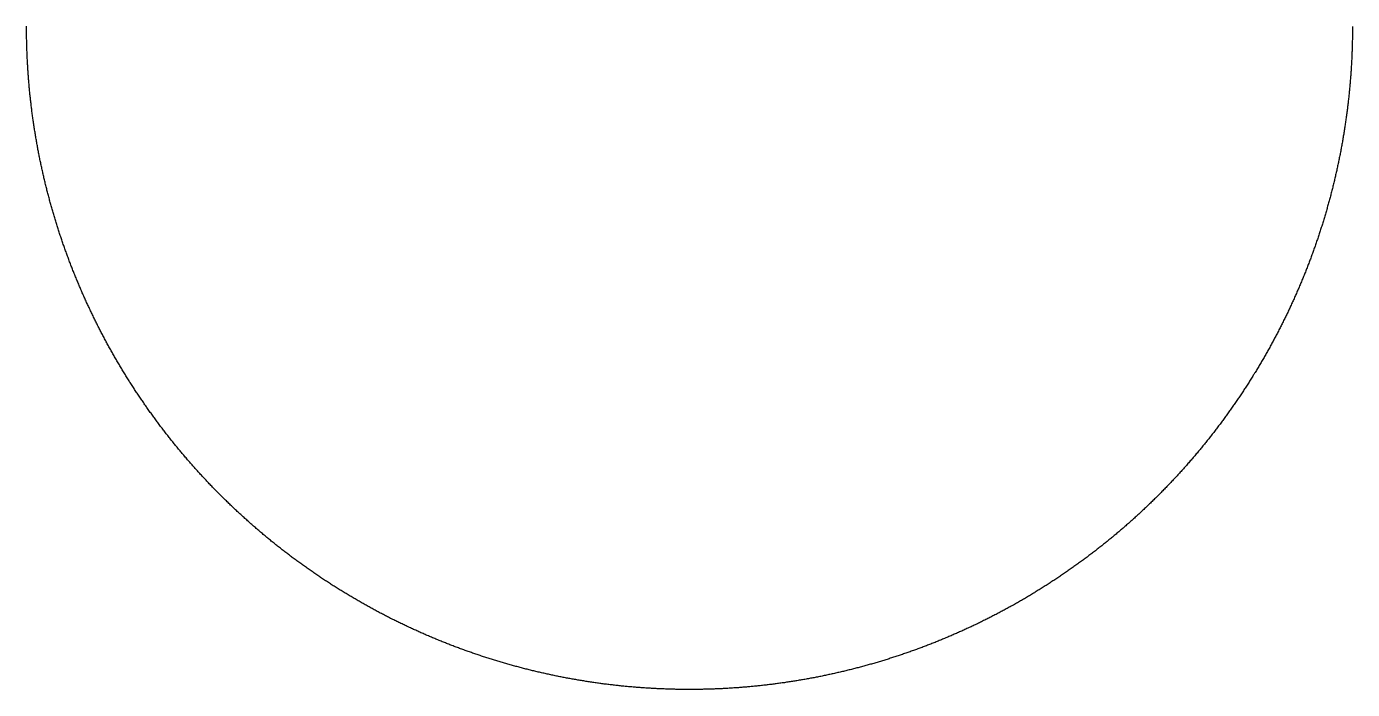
# Model space of a CAD drawing. Header units: metres. Extents: x -238 to 238, y -238 to 238.
# Drawn here: x -237.8 to 237.6, y -237.8 to 0 of the extents above; entities that cross this region are included whole.
import ezdxf

# ---------------------------------------------------------------- set-up
doc = ezdxf.new("R2010")
doc.units = ezdxf.units.M

msp = doc.modelspace()

# ---------------------------------------------------------------- linework, layer by layer
msp.add_lwpolyline([(237.65, 0), (237.65, -0.15), (237.64, -0.56), (237.64, -0.98), (237.64, -1.39), (237.64, -1.81), (237.63, -2.22), (237.63, -2.64), (237.63, -3.05), (237.63, -3.05), (237.62, -3.47), (237.61, -3.88), (237.61, -4.3), (237.6, -4.71), (237.59, -5.13), (237.58, -5.54), (237.57, -5.96), (237.56, -6.38), (237.55, -6.79), (237.54, -7.21), (237.53, -7.62), (237.51, -8.04), (237.5, -8.45), (237.49, -8.86), (237.47, -9.28), (237.45, -9.69), (237.44, -10.11), (237.42, -10.52), (237.4, -10.94), (237.38, -11.35), (237.36, -11.77), (237.34, -12.18), (237.32, -12.6), (237.29, -13.01), (237.27, -13.43), (237.25, -13.84), (237.22, -14.26), (237.2, -14.67), (237.17, -15.08), (237.14, -15.5), (237.12, -15.91), (237.09, -16.33), (237.06, -16.74), (237.03, -17.16), (237, -17.57), (236.97, -17.98), (236.94, -18.4), (236.9, -18.81), (236.87, -19.23), (236.84, -19.64), (236.8, -20.05), (236.77, -20.47), (236.73, -20.88), (236.7, -21.29), (236.66, -21.71), (236.62, -22.12), (236.58, -22.53), (236.54, -22.95), (236.5, -23.36), (236.46, -23.77), (236.42, -24.19), (236.37, -24.6), (236.33, -25.01), (236.29, -25.43), (236.24, -25.84), (236.2, -26.25), (236.15, -26.66), (236.1, -27.08), (236.06, -27.49), (236.01, -27.9), (235.96, -28.31), (235.91, -28.73), (235.86, -29.14), (235.81, -29.55), (235.76, -29.96), (235.7, -30.37), (235.65, -30.79), (235.6, -31.2), (235.54, -31.61), (235.49, -32.02), (235.43, -32.43), (235.37, -32.84), (235.31, -33.25), (235.26, -33.66), (235.2, -34.08), (235.14, -34.49), (235.08, -34.9), (235.02, -35.31), (234.95, -35.72), (234.89, -36.13), (234.83, -36.54), (234.76, -36.95), (234.7, -37.36), (234.63, -37.77), (234.57, -38.18), (234.5, -38.59), (234.43, -39), (234.36, -39.41), (234.29, -39.82), (234.22, -40.23), (234.15, -40.64), (234.08, -41.05), (234.01, -41.45), (233.94, -41.86), (233.86, -42.27), (233.79, -42.68), (233.72, -43.09), (233.64, -43.5), (233.56, -43.9), (233.49, -44.31), (233.41, -44.72), (233.33, -45.13), (233.25, -45.54), (233.17, -45.94), (233.09, -46.35), (233.01, -46.76), (232.93, -47.16), (232.85, -47.57), (232.76, -47.98), (232.68, -48.39), (232.59, -48.79), (232.51, -49.2), (232.42, -49.6), (232.33, -50.01), (232.25, -50.42), (232.16, -50.82), (232.07, -51.23), (231.98, -51.63), (231.89, -52.04), (231.8, -52.44), (231.71, -52.85), (231.61, -53.25), (231.52, -53.66), (231.43, -54.06), (231.33, -54.47), (231.24, -54.87), (231.14, -55.27), (231.04, -55.68), (230.95, -56.08), (230.85, -56.48), (230.75, -56.89), (230.65, -57.29), (230.55, -57.69), (230.45, -58.1), (230.35, -58.5), (230.24, -58.9), (230.14, -59.3), (230.04, -59.71), (229.93, -60.11), (229.83, -60.51), (229.72, -60.91), (229.61, -61.31), (229.51, -61.71), (229.4, -62.11), (229.29, -62.51), (229.18, -62.91), (229.07, -63.31), (228.96, -63.71), (228.85, -64.11), (228.74, -64.51), (228.62, -64.91), (228.51, -65.31), (228.4, -65.71), (228.28, -66.11), (228.16, -66.51), (228.05, -66.91), (227.93, -67.31), (227.81, -67.71), (227.7, -68.1), (227.58, -68.5), (227.46, -68.9), (227.34, -69.3), (227.21, -69.69), (227.09, -70.09), (226.97, -70.49), (226.85, -70.88), (226.72, -71.28), (226.6, -71.67), (226.47, -72.07), (226.35, -72.47), (226.22, -72.86), (226.09, -73.26), (225.96, -73.65), (225.83, -74.05), (225.71, -74.44), (225.57, -74.84), (225.44, -75.23), (225.31, -75.62), (225.18, -76.02), (225.05, -76.41), (224.91, -76.8), (224.78, -77.2), (224.64, -77.59), (224.51, -77.98), (224.37, -78.37), (224.23, -78.76), (224.1, -79.16), (223.96, -79.55), (223.82, -79.94), (223.68, -80.33), (223.54, -80.72), (223.4, -81.11), (223.26, -81.5), (223.11, -81.89), (222.97, -82.28), (222.83, -82.67), (222.68, -83.06), (222.54, -83.45), (222.39, -83.84), (222.24, -84.23), (222.1, -84.61), (221.95, -85), (221.8, -85.39), (221.65, -85.78), (221.5, -86.16), (221.35, -86.55), (221.2, -86.94), (221.05, -87.32), (220.89, -87.71), (220.74, -88.1), (220.59, -88.48), (220.43, -88.87), (220.28, -89.25), (220.12, -89.64), (219.96, -90.02), (219.81, -90.4), (219.65, -90.79), (219.49, -91.17), (219.33, -91.56), (219.17, -91.94), (219.01, -92.32), (218.85, -92.7), (218.68, -93.09), (218.52, -93.47), (218.36, -93.85), (218.19, -94.23), (218.03, -94.61), (217.86, -94.99), (217.7, -95.37), (217.53, -95.75), (217.36, -96.13), (217.2, -96.51), (217.03, -96.89), (216.86, -97.27), (216.69, -97.65), (216.52, -98.03), (216.35, -98.41), (216.17, -98.78), (216, -99.16), (215.83, -99.54), (215.65, -99.92), (215.48, -100.29), (215.3, -100.67), (215.13, -101.05), (214.95, -101.42), (214.77, -101.8), (214.59, -102.17), (214.42, -102.55), (214.24, -102.92), (214.06, -103.3), (213.88, -103.67), (213.7, -104.04), (213.51, -104.42), (213.33, -104.79), (213.15, -105.16), (212.96, -105.53), (212.78, -105.91), (212.59, -106.28), (212.41, -106.65), (212.22, -107.02), (212.03, -107.39), (211.85, -107.76), (211.66, -108.13), (211.47, -108.5), (211.28, -108.87), (211.09, -109.24), (210.9, -109.61), (210.71, -109.98), (210.51, -110.34), (210.32, -110.71), (210.13, -111.08), (209.93, -111.45), (209.74, -111.81), (209.54, -112.18), (209.35, -112.54), (209.15, -112.91), (208.95, -113.28), (208.76, -113.64), (208.56, -114), (208.36, -114.37), (208.16, -114.73), (207.96, -115.1), (207.76, -115.46), (207.55, -115.82), (207.35, -116.18), (207.15, -116.55), (206.94, -116.91), (206.74, -117.27), (206.54, -117.63), (206.33, -117.99), (206.12, -118.35), (205.92, -118.71), (205.71, -119.07), (205.5, -119.43), (205.29, -119.79), (205.08, -120.15), (204.87, -120.51), (204.66, -120.86), (204.45, -121.22), (204.24, -121.58), (204.03, -121.94), (203.81, -122.29), (203.6, -122.65), (203.39, -123), (203.17, -123.36), (202.95, -123.71), (202.74, -124.07), (202.52, -124.42), (202.3, -124.78), (202.09, -125.13), (201.87, -125.48), (201.65, -125.83), (201.43, -126.19), (201.21, -126.54), (200.99, -126.89), (200.76, -127.24), (200.54, -127.59), (200.32, -127.94), (200.1, -128.29), (199.87, -128.64), (199.65, -128.99), (199.42, -129.34), (199.19, -129.69), (198.97, -130.03), (198.74, -130.38), (198.51, -130.73), (198.28, -131.08), (198.06, -131.42), (197.83, -131.77), (197.6, -132.11), (197.36, -132.46), (197.13, -132.8), (196.9, -133.15), (196.67, -133.49), (196.43, -133.83), (196.2, -134.18), (195.97, -134.52), (195.73, -134.86), (195.5, -135.2), (195.26, -135.55), (195.02, -135.89), (194.79, -136.23), (194.55, -136.57), (194.31, -136.91), (194.07, -137.25), (193.83, -137.58), (193.59, -137.92), (193.35, -138.26), (193.11, -138.6), (192.86, -138.94), (192.62, -139.27), (192.38, -139.61), (192.13, -139.95), (191.89, -140.28), (191.64, -140.62), (191.4, -140.95), (191.15, -141.28), (190.9, -141.62), (190.66, -141.95), (190.41, -142.28), (190.16, -142.62), (189.91, -142.95), (189.66, -143.28), (189.41, -143.61), (189.16, -143.94), (188.91, -144.27), (188.66, -144.6), (188.4, -144.93), (188.15, -145.26), (187.9, -145.59), (187.64, -145.92), (187.39, -146.25), (187.13, -146.57), (186.88, -146.9), (186.62, -147.23), (186.36, -147.55), (186.1, -147.88), (185.85, -148.2), (185.59, -148.53), (185.33, -148.85), (185.07, -149.17), (184.81, -149.5), (184.54, -149.82), (184.28, -150.14), (184.02, -150.46), (183.76, -150.79), (183.49, -151.11), (183.23, -151.43), (182.97, -151.75), (182.7, -152.07), (182.43, -152.39), (182.17, -152.7), (181.9, -153.02), (181.63, -153.34), (181.37, -153.66), (181.1, -153.97), (180.83, -154.29), (180.56, -154.61), (180.29, -154.92), (180.02, -155.24), (179.75, -155.55), (179.47, -155.86), (179.2, -156.18), (178.93, -156.49), (178.66, -156.8), (178.38, -157.11), (178.11, -157.43), (177.83, -157.74), (177.56, -158.05), (177.28, -158.36), (177, -158.67), (176.73, -158.98), (176.45, -159.28), (176.17, -159.59), (175.89, -159.9), (175.61, -160.21), (175.33, -160.51), (175.05, -160.82), (174.77, -161.13), (174.49, -161.43), (174.21, -161.74), (173.92, -162.04), (173.64, -162.34), (173.36, -162.65), (173.07, -162.95), (172.79, -163.25), (172.5, -163.55), (172.22, -163.85), (171.93, -164.15), (171.64, -164.45), (171.36, -164.75), (171.07, -165.05), (170.78, -165.35), (170.49, -165.65), (170.2, -165.95), (169.91, -166.25), (169.62, -166.54), (169.33, -166.84), (169.04, -167.13), (168.75, -167.43), (168.46, -167.72), (168.16, -168.02), (167.87, -168.31), (167.57, -168.6), (167.28, -168.9), (166.98, -169.19), (166.69, -169.48), (166.39, -169.77), (166.1, -170.06), (165.8, -170.35), (165.5, -170.64), (165.2, -170.93), (164.91, -171.22), (164.61, -171.51), (164.31, -171.79), (164.01, -172.08), (163.71, -172.37), (163.4, -172.65), (163.1, -172.94), (162.8, -173.22), (162.5, -173.51), (162.19, -173.79), (161.89, -174.07), (161.59, -174.36), (161.28, -174.64), (160.98, -174.92), (160.67, -175.2), (160.37, -175.48), (160.06, -175.76), (159.75, -176.04), (159.44, -176.32), (159.14, -176.6), (158.83, -176.88), (158.52, -177.15), (158.21, -177.43), (157.9, -177.71), (157.59, -177.98), (157.28, -178.26), (156.97, -178.53), (156.65, -178.81), (156.34, -179.08), (156.03, -179.35), (155.72, -179.62), (155.4, -179.9), (155.09, -180.17), (154.77, -180.44), (154.46, -180.71), (154.14, -180.98), (153.83, -181.25), (153.51, -181.52), (153.19, -181.78), (152.87, -182.05), (152.56, -182.32), (152.24, -182.58), (151.92, -182.85), (151.6, -183.12), (151.28, -183.38), (150.96, -183.64), (150.64, -183.91), (150.32, -184.17), (149.99, -184.43), (149.67, -184.7), (149.35, -184.96), (149.03, -185.22), (148.7, -185.48), (148.38, -185.74), (148.05, -186), (147.73, -186.25), (147.4, -186.51), (147.08, -186.77), (146.75, -187.03), (146.43, -187.28), (146.1, -187.54), (145.77, -187.79), (145.44, -188.05), (145.11, -188.3), (144.79, -188.55), (144.46, -188.81), (144.13, -189.06), (143.8, -189.31), (143.47, -189.56), (143.13, -189.81), (142.8, -190.06), (142.47, -190.31), (142.14, -190.56), (141.8, -190.81), (141.47, -191.06), (141.14, -191.3), (140.8, -191.55), (140.47, -191.79), (140.13, -192.04), (139.8, -192.28), (139.46, -192.53), (139.13, -192.77), (138.79, -193.02), (138.45, -193.26), (138.11, -193.5), (137.78, -193.74), (137.44, -193.98), (137.1, -194.22), (136.76, -194.46), (136.42, -194.7), (136.08, -194.94), (135.74, -195.17), (135.4, -195.41), (135.06, -195.65), (134.72, -195.88), (134.37, -196.12), (134.03, -196.35), (133.69, -196.59), (133.34, -196.82), (133, -197.05), (132.66, -197.28), (132.31, -197.52), (131.97, -197.75), (131.62, -197.98), (131.28, -198.21), (130.93, -198.44), (130.58, -198.67), (130.24, -198.89), (129.89, -199.12), (129.54, -199.35), (129.19, -199.57), (128.84, -199.8), (128.49, -200.02), (128.14, -200.25), (127.8, -200.47), (127.44, -200.69), (127.09, -200.92), (126.74, -201.14), (126.39, -201.36), (126.04, -201.58), (125.69, -201.8), (125.34, -202.02), (124.98, -202.24), (124.63, -202.46), (124.28, -202.67), (123.92, -202.89), (123.57, -203.11), (123.21, -203.32), (122.86, -203.54), (122.5, -203.75), (122.15, -203.97), (121.79, -204.18), (121.43, -204.39), (121.08, -204.6), (120.72, -204.82), (120.36, -205.03), (120, -205.24), (119.64, -205.45), (119.29, -205.65), (118.93, -205.86), (118.57, -206.07), (118.21, -206.28), (117.85, -206.48), (117.49, -206.69), (117.12, -206.89), (116.76, -207.1), (116.4, -207.3), (116.04, -207.51), (115.68, -207.71), (115.31, -207.91), (114.95, -208.11), (114.59, -208.31), (114.22, -208.51), (113.86, -208.71), (113.49, -208.91), (113.13, -209.11), (112.76, -209.3), (112.4, -209.5), (112.03, -209.7), (111.67, -209.89), (111.3, -210.09), (110.93, -210.28), (110.57, -210.48), (110.2, -210.67), (109.83, -210.86), (109.46, -211.05), (109.09, -211.24), (108.72, -211.43), (108.36, -211.62), (107.99, -211.81), (107.62, -212), (107.25, -212.19), (106.87, -212.38), (106.5, -212.56), (106.13, -212.75), (105.76, -212.93), (105.39, -213.12), (105.02, -213.3), (104.64, -213.49), (104.27, -213.67), (103.9, -213.85), (103.52, -214.03), (103.15, -214.21), (102.78, -214.39), (102.4, -214.57), (102.03, -214.75), (101.65, -214.93), (101.28, -215.11), (100.9, -215.28), (100.53, -215.46), (100.15, -215.63), (99.77, -215.81), (99.4, -215.98), (99.02, -216.16), (98.64, -216.33), (98.26, -216.5), (97.88, -216.67), (97.51, -216.84), (97.13, -217.01), (96.75, -217.18), (96.37, -217.35), (95.99, -217.52), (95.61, -217.69), (95.23, -217.85), (94.85, -218.02), (94.47, -218.19), (94.09, -218.35), (93.71, -218.51), (93.32, -218.68), (92.94, -218.84), (92.56, -219), (92.18, -219.16), (91.79, -219.33), (91.41, -219.49), (91.03, -219.64), (90.64, -219.8), (90.26, -219.96), (89.88, -220.12), (89.49, -220.28), (89.11, -220.43), (88.72, -220.59), (88.34, -220.74), (87.95, -220.9), (87.57, -221.05), (87.18, -221.2), (86.79, -221.35), (86.41, -221.51), (86.02, -221.66), (85.63, -221.81), (85.25, -221.96), (84.86, -222.1), (84.47, -222.25), (84.08, -222.4), (83.69, -222.55), (83.3, -222.69), (82.92, -222.84), (82.53, -222.98), (82.14, -223.13), (81.75, -223.27), (81.36, -223.41), (80.97, -223.55), (80.58, -223.7), (80.19, -223.84), (79.8, -223.98), (79.4, -224.12), (79.01, -224.25), (78.62, -224.39), (78.23, -224.53), (77.84, -224.67), (77.44, -224.8), (77.05, -224.94), (76.66, -225.07), (76.27, -225.2), (75.87, -225.34), (75.48, -225.47), (75.09, -225.6), (74.69, -225.73), (74.3, -225.86), (73.9, -225.99), (73.51, -226.12), (73.11, -226.25), (72.72, -226.38), (72.32, -226.5), (71.93, -226.63), (71.53, -226.76), (71.14, -226.88), (70.74, -227), (70.34, -227.13), (69.95, -227.25), (69.55, -227.37), (69.15, -227.49), (68.75, -227.61), (68.36, -227.73), (67.96, -227.85), (67.56, -227.97), (67.16, -228.09), (66.77, -228.21), (66.37, -228.32), (65.97, -228.44), (65.57, -228.55), (65.17, -228.67), (64.77, -228.78), (64.37, -228.89), (63.97, -229.01), (63.57, -229.12), (63.17, -229.23), (62.77, -229.34), (62.37, -229.45), (61.97, -229.56), (61.57, -229.67), (61.17, -229.77), (60.77, -229.88), (60.37, -229.99), (59.96, -230.09), (59.56, -230.2), (59.16, -230.3), (58.76, -230.4), (58.36, -230.5), (57.95, -230.61), (57.55, -230.71), (57.15, -230.81), (56.74, -230.91), (56.34, -231.01), (55.94, -231.1), (55.53, -231.2), (55.13, -231.3), (54.73, -231.4), (54.32, -231.49), (53.92, -231.59), (53.51, -231.68), (53.11, -231.77), (52.7, -231.87), (52.3, -231.96), (51.89, -232.05), (51.49, -232.14), (51.08, -232.23), (50.68, -232.32), (50.27, -232.41), (49.87, -232.49), (49.46, -232.58), (49.05, -232.67), (48.65, -232.75), (48.24, -232.84), (47.84, -232.92), (47.43, -233), (47.02, -233.09), (46.61, -233.17), (46.21, -233.25), (45.8, -233.33), (45.39, -233.41), (44.99, -233.49), (44.58, -233.57), (44.17, -233.65), (43.76, -233.72), (43.35, -233.8), (42.95, -233.87), (42.54, -233.95), (42.13, -234.02), (41.72, -234.1), (41.31, -234.17), (40.9, -234.24), (40.49, -234.31), (40.08, -234.38), (39.67, -234.45), (39.27, -234.52), (38.86, -234.59), (38.45, -234.66), (38.04, -234.72), (37.63, -234.79), (37.22, -234.86), (36.81, -234.92), (36.4, -234.99), (35.99, -235.05), (35.58, -235.11), (35.16, -235.17), (34.75, -235.23), (34.34, -235.3), (33.93, -235.36), (33.52, -235.41), (33.11, -235.47), (32.7, -235.53), (32.29, -235.59), (31.88, -235.64), (31.47, -235.7), (31.05, -235.75), (30.64, -235.81), (30.23, -235.86), (29.82, -235.91), (29.41, -235.97), (28.99, -236.02), (28.58, -236.07), (28.17, -236.12), (27.76, -236.17), (27.35, -236.21), (26.93, -236.26), (26.52, -236.31), (26.11, -236.36), (25.7, -236.4), (25.28, -236.45), (24.87, -236.49), (24.46, -236.53), (24.04, -236.57), (23.63, -236.62), (23.22, -236.66), (22.8, -236.7), (22.39, -236.74), (21.98, -236.78), (21.56, -236.82), (21.15, -236.85), (20.74, -236.89), (20.32, -236.93), (19.91, -236.96), (19.5, -237), (19.08, -237.03), (18.67, -237.06), (18.25, -237.09), (17.84, -237.13), (17.43, -237.16), (17.01, -237.19), (16.6, -237.22), (16.18, -237.25), (15.77, -237.27), (15.36, -237.3), (14.94, -237.33), (14.53, -237.35), (14.11, -237.38), (13.7, -237.4), (13.28, -237.43), (12.87, -237.45), (12.45, -237.47), (12.04, -237.49), (11.63, -237.52), (11.21, -237.54), (10.8, -237.55), (10.38, -237.57), (9.97, -237.59), (9.55, -237.61), (9.14, -237.63), (8.72, -237.64), (8.31, -237.66), (7.89, -237.67), (7.48, -237.68), (7.06, -237.7), (6.65, -237.71), (6.23, -237.72), (5.82, -237.73), (5.4, -237.74), (4.99, -237.75), (4.57, -237.76), (4.16, -237.77), (3.74, -237.77), (3.33, -237.78), (2.91, -237.79), (2.5, -237.79), (2.08, -237.8), (1.67, -237.8), (1.25, -237.8), (0.83, -237.8), (0.42, -237.8), (0, -237.81), (-0.41, -237.81), (-0.83, -237.8), (-1.24, -237.8), (-1.66, -237.8), (-2.07, -237.8), (-2.49, -237.79), (-2.9, -237.79), (-3.32, -237.78), (-3.73, -237.78), (-4.15, -237.77), (-4.56, -237.76), (-4.98, -237.76), (-5.39, -237.75), (-5.81, -237.74), (-6.22, -237.73), (-6.64, -237.72), (-7.05, -237.7), (-7.47, -237.69), (-7.88, -237.68), (-8.3, -237.66), (-8.71, -237.65), (-9.13, -237.63), (-9.54, -237.62), (-9.96, -237.6), (-10.37, -237.58), (-10.79, -237.57), (-11.2, -237.55), (-11.62, -237.53), (-12.03, -237.51), (-12.45, -237.49), (-12.86, -237.46), (-13.27, -237.44), (-13.69, -237.42), (-14.1, -237.39), (-14.52, -237.37), (-14.93, -237.34), (-15.35, -237.32), (-15.76, -237.29), (-16.18, -237.26), (-16.59, -237.23), (-17, -237.2), (-17.42, -237.17), (-17.83, -237.14), (-18.25, -237.11), (-18.66, -237.08), (-19.07, -237.05), (-19.49, -237.01), (-19.9, -236.98), (-20.32, -236.95), (-20.73, -236.91), (-21.14, -236.87), (-21.56, -236.84), (-21.97, -236.8), (-22.38, -236.76), (-22.8, -236.72), (-23.21, -236.68), (-23.62, -236.64), (-24.04, -236.6), (-24.45, -236.56), (-24.86, -236.51), (-25.27, -236.47), (-25.69, -236.43), (-26.1, -236.38), (-26.51, -236.34), (-26.93, -236.29), (-27.34, -236.24), (-27.75, -236.19), (-28.16, -236.14), (-28.57, -236.1), (-28.99, -236.05), (-29.4, -235.99), (-29.81, -235.94), (-30.22, -235.89), (-30.63, -235.84), (-31.05, -235.78), (-31.46, -235.73), (-31.87, -235.67), (-32.28, -235.62), (-32.69, -235.56), (-33.1, -235.51), (-33.51, -235.45), (-33.93, -235.39), (-34.34, -235.33), (-34.75, -235.27), (-35.16, -235.21), (-35.57, -235.15), (-35.98, -235.08), (-36.39, -235.02), (-36.8, -234.96), (-37.21, -234.89), (-37.62, -234.83), (-38.03, -234.76), (-38.44, -234.7), (-38.85, -234.63), (-39.26, -234.56), (-39.67, -234.49), (-40.08, -234.42), (-40.49, -234.35), (-40.9, -234.28), (-41.31, -234.21), (-41.71, -234.14), (-42.12, -234.06), (-42.53, -233.99), (-42.94, -233.92), (-43.35, -233.84), (-43.76, -233.77), (-44.16, -233.69), (-44.57, -233.61), (-44.98, -233.53), (-45.39, -233.45), (-45.8, -233.38), (-46.2, -233.29), (-46.61, -233.21), (-47.02, -233.13), (-47.42, -233.05), (-47.83, -232.97), (-48.24, -232.88), (-48.64, -232.8), (-49.05, -232.71), (-49.46, -232.63), (-49.86, -232.54), (-50.27, -232.45), (-50.67, -232.37), (-51.08, -232.28), (-51.49, -232.19), (-51.89, -232.1), (-52.3, -232.01), (-52.7, -231.92), (-53.11, -231.82), (-53.51, -231.73), (-53.91, -231.64), (-54.32, -231.54), (-54.72, -231.45), (-55.13, -231.35), (-55.53, -231.26), (-55.93, -231.16), (-56.34, -231.06), (-56.74, -230.96), (-57.14, -230.86), (-57.55, -230.76), (-57.95, -230.66), (-58.35, -230.56), (-58.76, -230.46), (-59.16, -230.36), (-59.56, -230.25), (-59.96, -230.15), (-60.36, -230.04), (-60.76, -229.94), (-61.17, -229.83), (-61.57, -229.72), (-61.97, -229.62), (-62.37, -229.51), (-62.77, -229.4), (-63.17, -229.29), (-63.57, -229.18), (-63.97, -229.07), (-64.37, -228.96), (-64.77, -228.84), (-65.17, -228.73), (-65.57, -228.62), (-65.97, -228.5), (-66.37, -228.39), (-66.77, -228.27), (-67.16, -228.15), (-67.56, -228.04), (-67.96, -227.92), (-68.36, -227.8), (-68.76, -227.68), (-69.15, -227.56), (-69.55, -227.44), (-69.95, -227.32), (-70.34, -227.19), (-70.74, -227.07), (-71.14, -226.95), (-71.53, -226.82), (-71.93, -226.7), (-72.32, -226.57), (-72.72, -226.45), (-73.11, -226.32), (-73.51, -226.19), (-73.9, -226.06), (-74.3, -225.93), (-74.69, -225.8), (-75.09, -225.67), (-75.48, -225.54), (-75.88, -225.41), (-76.27, -225.28), (-76.66, -225.14), (-77.05, -225.01), (-77.45, -224.87), (-77.84, -224.74), (-78.23, -224.6), (-78.62, -224.47), (-79.02, -224.33), (-79.41, -224.19), (-79.8, -224.05), (-80.19, -223.91), (-80.58, -223.77), (-80.97, -223.63), (-81.36, -223.49), (-81.75, -223.35), (-82.14, -223.2), (-82.53, -223.06), (-82.92, -222.92), (-83.31, -222.77), (-83.7, -222.63), (-84.09, -222.48), (-84.47, -222.33), (-84.86, -222.18), (-85.25, -222.04), (-85.64, -221.89), (-86.03, -221.74), (-86.41, -221.59), (-86.8, -221.44), (-87.19, -221.28), (-87.57, -221.13), (-87.96, -220.98), (-88.34, -220.82), (-88.73, -220.67), (-89.11, -220.51), (-89.5, -220.36), (-89.88, -220.2), (-90.27, -220.05), (-90.65, -219.89), (-91.04, -219.73), (-91.42, -219.57), (-91.8, -219.41), (-92.18, -219.25), (-92.57, -219.09), (-92.95, -218.93), (-93.33, -218.76), (-93.71, -218.6), (-94.1, -218.44), (-94.48, -218.27), (-94.86, -218.11), (-95.24, -217.94), (-95.62, -217.78), (-96, -217.61), (-96.38, -217.44), (-96.76, -217.27), (-97.14, -217.1), (-97.52, -216.93), (-97.89, -216.76), (-98.27, -216.59), (-98.65, -216.42), (-99.03, -216.25), (-99.41, -216.07), (-99.78, -215.9), (-100.16, -215.73), (-100.54, -215.55), (-100.91, -215.37), (-101.29, -215.2), (-101.66, -215.02), (-102.04, -214.84), (-102.41, -214.67), (-102.79, -214.49), (-103.16, -214.31), (-103.54, -214.13), (-103.91, -213.95), (-104.28, -213.76), (-104.66, -213.58), (-105.03, -213.4), (-105.4, -213.21), (-105.77, -213.03), (-106.15, -212.85), (-106.52, -212.66), (-106.89, -212.47), (-107.26, -212.29), (-107.63, -212.1), (-108, -211.91), (-108.37, -211.72), (-108.74, -211.53), (-109.11, -211.34), (-109.48, -211.15), (-109.84, -210.96), (-110.21, -210.77), (-110.58, -210.58), (-110.95, -210.38), (-111.32, -210.19), (-111.68, -209.99), (-112.05, -209.8), (-112.41, -209.6), (-112.78, -209.41), (-113.15, -209.21), (-113.51, -209.01), (-113.88, -208.81), (-114.24, -208.61), (-114.6, -208.41), (-114.97, -208.21), (-115.33, -208.01), (-115.69, -207.81), (-116.06, -207.61), (-116.42, -207.41), (-116.78, -207.2), (-117.14, -207), (-117.5, -206.79), (-117.86, -206.59), (-118.22, -206.38), (-118.58, -206.18), (-118.94, -205.97), (-119.3, -205.76), (-119.66, -205.55), (-120.02, -205.34), (-120.38, -205.13), (-120.74, -204.92), (-121.1, -204.71), (-121.45, -204.5), (-121.81, -204.29), (-122.17, -204.08), (-122.52, -203.86), (-122.88, -203.65), (-123.23, -203.43), (-123.59, -203.22), (-123.94, -203), (-124.3, -202.79), (-124.65, -202.57), (-125, -202.35), (-125.36, -202.13), (-125.71, -201.91), (-126.06, -201.69), (-126.41, -201.47), (-126.77, -201.25), (-127.12, -201.03), (-127.47, -200.81), (-127.82, -200.59), (-128.17, -200.36), (-128.52, -200.14), (-128.87, -199.91), (-129.22, -199.69), (-129.56, -199.46), (-129.91, -199.24), (-130.26, -199.01), (-130.61, -198.78), (-130.95, -198.55), (-131.3, -198.32), (-131.65, -198.09), (-131.99, -197.86), (-132.34, -197.63), (-132.68, -197.4), (-133.03, -197.17), (-133.37, -196.94), (-133.71, -196.71), (-134.06, -196.47), (-134.4, -196.24), (-134.74, -196), (-135.08, -195.77), (-135.43, -195.53), (-135.77, -195.29), (-136.11, -195.06), (-136.45, -194.82), (-136.79, -194.58), (-137.13, -194.34), (-137.47, -194.1), (-137.8, -193.86), (-138.14, -193.62), (-138.48, -193.38), (-138.82, -193.14), (-139.15, -192.89), (-139.49, -192.65), (-139.83, -192.41), (-140.16, -192.16), (-140.5, -191.92), (-140.83, -191.67), (-141.17, -191.43), (-141.5, -191.18), (-141.83, -190.93), (-142.17, -190.69), (-142.5, -190.44), (-142.83, -190.19), (-143.16, -189.94), (-143.5, -189.69), (-143.83, -189.44), (-144.16, -189.19), (-144.49, -188.93), (-144.82, -188.68), (-145.15, -188.43), (-145.47, -188.17), (-145.8, -187.92), (-146.13, -187.67), (-146.46, -187.41), (-146.79, -187.15), (-147.11, -186.9), (-147.44, -186.64), (-147.76, -186.38), (-148.09, -186.13), (-148.41, -185.87), (-148.74, -185.61), (-149.06, -185.35), (-149.38, -185.09), (-149.71, -184.83), (-150.03, -184.56), (-150.35, -184.3), (-150.67, -184.04), (-150.99, -183.78), (-151.31, -183.51), (-151.63, -183.25), (-151.95, -182.98), (-152.27, -182.72), (-152.59, -182.45), (-152.91, -182.18), (-153.23, -181.92), (-153.55, -181.65), (-153.86, -181.38), (-154.18, -181.11), (-154.49, -180.84), (-154.81, -180.57), (-155.13, -180.3), (-155.44, -180.03), (-155.75, -179.76), (-156.07, -179.49), (-156.38, -179.22), (-156.69, -178.94), (-157.01, -178.67), (-157.32, -178.39), (-157.63, -178.12), (-157.94, -177.84), (-158.25, -177.57), (-158.56, -177.29), (-158.87, -177.01), (-159.18, -176.74), (-159.48, -176.46), (-159.79, -176.18), (-160.1, -175.9), (-160.41, -175.62), (-160.71, -175.34), (-161.02, -175.06), (-161.32, -174.78), (-161.63, -174.5), (-161.93, -174.21), (-162.24, -173.93), (-162.54, -173.65), (-162.84, -173.36), (-163.15, -173.08), (-163.45, -172.79), (-163.75, -172.51), (-164.05, -172.22), (-164.35, -171.94), (-164.65, -171.65), (-164.95, -171.36), (-165.25, -171.07), (-165.55, -170.78), (-165.84, -170.49), (-166.14, -170.2), (-166.44, -169.91), (-166.74, -169.62), (-167.03, -169.33), (-167.33, -169.04), (-167.62, -168.75), (-167.92, -168.46), (-168.21, -168.16), (-168.5, -167.87), (-168.8, -167.57), (-169.09, -167.28), (-169.38, -166.98), (-169.67, -166.69), (-169.96, -166.39), (-170.25, -166.09), (-170.54, -165.8), (-170.83, -165.5), (-171.12, -165.2), (-171.41, -164.9), (-171.69, -164.6), (-171.98, -164.3), (-172.27, -164), (-172.55, -163.7), (-172.84, -163.4), (-173.12, -163.1), (-173.41, -162.79), (-173.69, -162.49), (-173.98, -162.19), (-174.26, -161.88), (-174.54, -161.58), (-174.82, -161.27), (-175.1, -160.97), (-175.38, -160.66), (-175.66, -160.36), (-175.94, -160.05), (-176.22, -159.74), (-176.5, -159.43), (-176.78, -159.13), (-177.06, -158.82), (-177.33, -158.51), (-177.61, -158.2), (-177.89, -157.89), (-178.16, -157.58), (-178.44, -157.27), (-178.71, -156.95), (-178.98, -156.64), (-179.26, -156.33), (-179.53, -156.02), (-179.8, -155.7), (-180.07, -155.39), (-180.34, -155.07), (-180.62, -154.76), (-180.89, -154.44), (-181.15, -154.13), (-181.42, -153.81), (-181.69, -153.49), (-181.96, -153.18), (-182.23, -152.86), (-182.49, -152.54), (-182.76, -152.22), (-183.02, -151.9), (-183.29, -151.58), (-183.55, -151.26), (-183.82, -150.94), (-184.08, -150.62), (-184.34, -150.3), (-184.6, -149.98), (-184.87, -149.65), (-185.13, -149.33), (-185.39, -149.01), (-185.65, -148.68), (-185.91, -148.36), (-186.17, -148.03), (-186.42, -147.71), (-186.68, -147.38), (-186.94, -147.06), (-187.19, -146.73), (-187.45, -146.4), (-187.7, -146.08), (-187.96, -145.75), (-188.21, -145.42), (-188.47, -145.09), (-188.72, -144.76), (-188.97, -144.43), (-189.22, -144.1), (-189.48, -143.77), (-189.73, -143.44), (-189.98, -143.11), (-190.23, -142.78), (-190.47, -142.45), (-190.72, -142.11), (-190.97, -141.78), (-191.22, -141.45), (-191.46, -141.11), (-191.71, -140.78), (-191.96, -140.44), (-192.2, -140.11), (-192.44, -139.77), (-192.69, -139.43), (-192.93, -139.1), (-193.17, -138.76), (-193.42, -138.42), (-193.66, -138.09), (-193.9, -137.75), (-194.14, -137.41), (-194.38, -137.07), (-194.62, -136.73), (-194.85, -136.39), (-195.09, -136.05), (-195.33, -135.71), (-195.57, -135.37), (-195.8, -135.03), (-196.04, -134.68), (-196.27, -134.34), (-196.51, -134), (-196.74, -133.66), (-196.97, -133.31), (-197.21, -132.97), (-197.44, -132.62), (-197.67, -132.28), (-197.9, -131.93), (-198.13, -131.59), (-198.36, -131.24), (-198.59, -130.89), (-198.81, -130.55), (-199.04, -130.2), (-199.27, -129.85), (-199.5, -129.5), (-199.72, -129.16), (-199.95, -128.81), (-200.17, -128.46), (-200.39, -128.11), (-200.62, -127.76), (-200.84, -127.41), (-201.06, -127.06), (-201.28, -126.71), (-201.5, -126.35), (-201.72, -126), (-201.94, -125.65), (-202.16, -125.3), (-202.38, -124.94), (-202.6, -124.59), (-202.82, -124.24), (-203.03, -123.88), (-203.25, -123.53), (-203.46, -123.17), (-203.68, -122.82), (-203.89, -122.46), (-204.11, -122.11), (-204.32, -121.75), (-204.53, -121.39), (-204.74, -121.03), (-204.95, -120.68), (-205.16, -120.32), (-205.37, -119.96), (-205.58, -119.6), (-205.79, -119.24), (-206, -118.88), (-206.21, -118.52), (-206.41, -118.16), (-206.62, -117.8), (-206.82, -117.44), (-207.03, -117.08), (-207.23, -116.72), (-207.44, -116.36), (-207.64, -115.99), (-207.84, -115.63), (-208.04, -115.27), (-208.24, -114.91), (-208.44, -114.54), (-208.64, -114.18), (-208.84, -113.81), (-209.04, -113.45), (-209.24, -113.08), (-209.43, -112.72), (-209.63, -112.35), (-209.83, -111.99), (-210.02, -111.62), (-210.22, -111.25), (-210.41, -110.89), (-210.6, -110.52), (-210.8, -110.15), (-210.99, -109.78), (-211.18, -109.41), (-211.37, -109.04), (-211.56, -108.68), (-211.75, -108.31), (-211.94, -107.94), (-212.12, -107.57), (-212.31, -107.2), (-212.5, -106.82), (-212.69, -106.45), (-212.87, -106.08), (-213.06, -105.71), (-213.24, -105.34), (-213.42, -104.97), (-213.61, -104.59), (-213.79, -104.22), (-213.97, -103.85), (-214.15, -103.47), (-214.33, -103.1), (-214.51, -102.72), (-214.69, -102.35), (-214.87, -101.97), (-215.04, -101.6), (-215.22, -101.22), (-215.4, -100.85), (-215.57, -100.47), (-215.75, -100.1), (-215.92, -99.72), (-216.1, -99.34), (-216.27, -98.96), (-216.44, -98.59), (-216.61, -98.21), (-216.78, -97.83), (-216.95, -97.45), (-217.12, -97.07), (-217.29, -96.69), (-217.46, -96.31), (-217.63, -95.93), (-217.8, -95.55), (-217.96, -95.17), (-218.13, -94.79), (-218.29, -94.41), (-218.46, -94.03), (-218.62, -93.65), (-218.79, -93.27), (-218.95, -92.88), (-219.11, -92.5), (-219.27, -92.12), (-219.43, -91.74), (-219.59, -91.35), (-219.75, -90.97), (-219.91, -90.59), (-220.07, -90.2), (-220.22, -89.82), (-220.38, -89.43), (-220.53, -89.05), (-220.69, -88.66), (-220.84, -88.28), (-221, -87.89), (-221.15, -87.51), (-221.3, -87.12), (-221.45, -86.73), (-221.61, -86.35), (-221.76, -85.96), (-221.91, -85.57), (-222.05, -85.18), (-222.2, -84.8), (-222.35, -84.41), (-222.5, -84.02), (-222.64, -83.63), (-222.79, -83.24), (-222.93, -82.85), (-223.08, -82.46), (-223.22, -82.07), (-223.36, -81.69), (-223.51, -81.3), (-223.65, -80.9), (-223.79, -80.51), (-223.93, -80.12), (-224.07, -79.73), (-224.21, -79.34), (-224.35, -78.95), (-224.48, -78.56), (-224.62, -78.17), (-224.76, -77.77), (-224.89, -77.38), (-225.03, -76.99), (-225.16, -76.6), (-225.29, -76.2), (-225.43, -75.81), (-225.56, -75.41), (-225.69, -75.02), (-225.82, -74.63), (-225.95, -74.23), (-226.08, -73.84), (-226.21, -73.44), (-226.33, -73.05), (-226.46, -72.65), (-226.59, -72.26), (-226.71, -71.86), (-226.84, -71.47), (-226.96, -71.07), (-227.09, -70.67), (-227.21, -70.28), (-227.33, -69.88), (-227.45, -69.48), (-227.57, -69.09), (-227.69, -68.69), (-227.81, -68.29), (-227.93, -67.89), (-228.05, -67.49), (-228.17, -67.1), (-228.28, -66.7), (-228.4, -66.3), (-228.52, -65.9), (-228.63, -65.5), (-228.74, -65.1), (-228.86, -64.7), (-228.97, -64.3), (-229.08, -63.9), (-229.19, -63.5), (-229.3, -63.1), (-229.41, -62.7), (-229.52, -62.3), (-229.63, -61.9), (-229.74, -61.5), (-229.85, -61.1), (-229.95, -60.7), (-230.06, -60.3), (-230.16, -59.89), (-230.27, -59.49), (-230.37, -59.09), (-230.47, -58.69), (-230.57, -58.29), (-230.68, -57.88), (-230.78, -57.48), (-230.88, -57.08), (-230.98, -56.67), (-231.07, -56.27), (-231.17, -55.87), (-231.27, -55.46), (-231.37, -55.06), (-231.46, -54.66), (-231.56, -54.25), (-231.65, -53.85), (-231.74, -53.44), (-231.84, -53.04), (-231.93, -52.63), (-232.02, -52.23), (-232.11, -51.82), (-232.2, -51.42), (-232.29, -51.01), (-232.38, -50.61), (-232.47, -50.2), (-232.55, -49.79), (-232.64, -49.39), (-232.73, -48.98), (-232.81, -48.58), (-232.9, -48.17), (-232.98, -47.76), (-233.06, -47.36), (-233.14, -46.95), (-233.23, -46.54), (-233.31, -46.13), (-233.39, -45.73), (-233.47, -45.32), (-233.54, -44.91), (-233.62, -44.5), (-233.7, -44.1), (-233.78, -43.69), (-233.85, -43.28), (-233.93, -42.87), (-234, -42.46), (-234.08, -42.05), (-234.15, -41.65), (-234.22, -41.24), (-234.29, -40.83), (-234.36, -40.42), (-234.43, -40.01), (-234.5, -39.6), (-234.57, -39.19), (-234.64, -38.78), (-234.71, -38.37), (-234.77, -37.96), (-234.84, -37.55), (-234.9, -37.14), (-234.97, -36.73), (-235.03, -36.32), (-235.09, -35.91), (-235.16, -35.5), (-235.22, -35.09), (-235.28, -34.68), (-235.34, -34.27), (-235.4, -33.86), (-235.46, -33.45), (-235.52, -33.04), (-235.57, -32.62), (-235.63, -32.21), (-235.69, -31.8), (-235.74, -31.39), (-235.79, -30.98), (-235.85, -30.57), (-235.9, -30.15), (-235.95, -29.74), (-236, -29.33), (-236.06, -28.92), (-236.11, -28.51), (-236.15, -28.09), (-236.2, -27.68), (-236.25, -27.27), (-236.3, -26.86), (-236.34, -26.44), (-236.39, -26.03), (-236.44, -25.62), (-236.48, -25.21), (-236.52, -24.79), (-236.57, -24.38), (-236.61, -23.97), (-236.65, -23.55), (-236.69, -23.14), (-236.73, -22.73), (-236.77, -22.31), (-236.81, -21.9), (-236.85, -21.49), (-236.88, -21.07), (-236.92, -20.66), (-236.95, -20.25), (-236.99, -19.83), (-237.02, -19.42), (-237.06, -19.01), (-237.09, -18.59), (-237.12, -18.18), (-237.15, -17.76), (-237.18, -17.35), (-237.21, -16.94), (-237.24, -16.52), (-237.27, -16.11), (-237.3, -15.69), (-237.33, -15.28), (-237.35, -14.86), (-237.38, -14.45), (-237.4, -14.04), (-237.43, -13.62), (-237.45, -13.21), (-237.47, -12.79), (-237.49, -12.38), (-237.52, -11.96), (-237.54, -11.55), (-237.56, -11.13), (-237.57, -10.72), (-237.59, -10.3), (-237.61, -9.89), (-237.63, -9.47), (-237.64, -9.06), (-237.66, -8.64), (-237.67, -8.23), (-237.69, -7.81), (-237.7, -7.4), (-237.71, -6.98), (-237.72, -6.57), (-237.74, -6.15), (-237.75, -5.74), (-237.76, -5.32), (-237.76, -4.91), (-237.77, -4.49), (-237.78, -4.08), (-237.79, -3.66), (-237.79, -3.25), (-237.8, -2.83), (-237.8, -2.42), (-237.81, -2), (-237.81, -1.59), (-237.81, -1.17), (-237.81, -0.76), (-237.81, -0.34), (-237.81, 0.07)])

doc.saveas('drawing.dxf')
